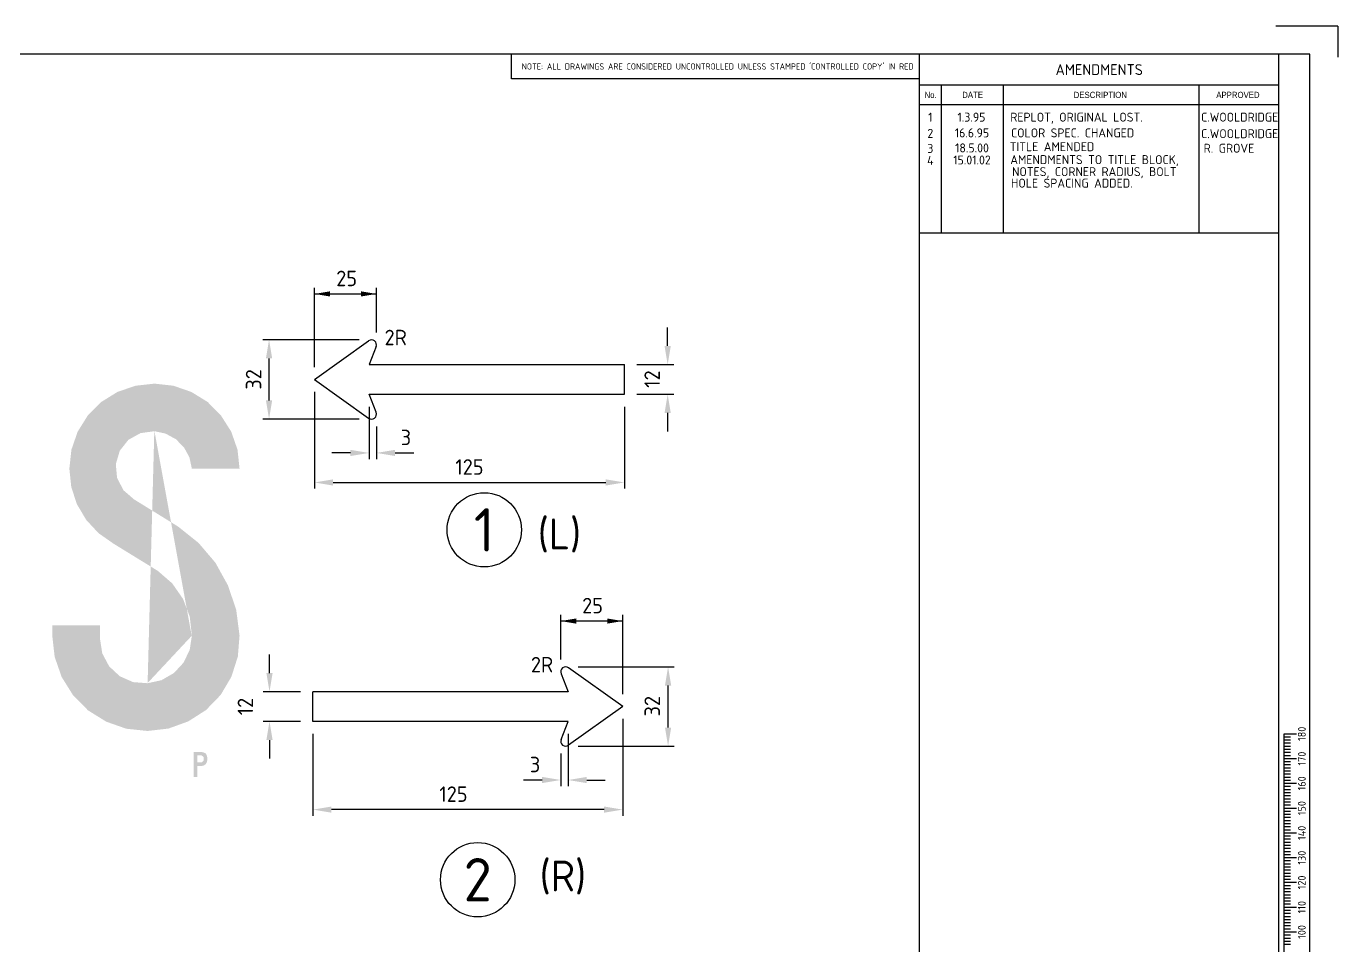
# Model space of a CAD drawing. Extents: x 0 to 1038, y -1303 to 297.
# Drawn here: x 208.3 to 420, y 148.5 to 297 of the extents above; entities that cross this region are included whole.
import ezdxf
from ezdxf.enums import TextEntityAlignment as Align

# ---------------------------------------------------------------- set-up
doc = ezdxf.new("R2010")
doc.units = 0
doc.linetypes.add('CENTERX2', pattern=[101.6, 63.5, -12.7, 12.7, -12.7])
doc.layers.get('0').update_dxf_attribs({"linetype": 'CONTINUOUS'})
for name, color, linetype in [('GREEN', 84, 'CONTINUOUS'), ('L18', 4, 'CONTINUOUS'), ('L25', 1, 'CONTINUOUS'), ('L35', 3, 'CONTINUOUS'), ('T25', 1, 'CONTINUOUS'), ('T35', 3, 'CONTINUOUS'), ('T50', 7, 'CONTINUOUS'), ('TBLK18', 4, 'CONTINUOUS'), ('TBLK25', 1, 'CONTINUOUS'), ('TBLK35', 3, 'CONTINUOUS'), ('TBLK50', 7, 'CONTINUOUS')]:
    doc.layers.add(name, color=color, linetype=linetype)
doc.styles.add('HELVL', font='helvl', dxfattribs={"width": 0.8})
doc.styles.add('ISO', font='iso3098b.shx')

# ---------------------------------------------------------------- blocks, each defined once
blk = doc.blocks.new('A3BBLK')
at = {"layer": 'TBLK25'}
for q in [(410, 297), (420, 292)]:
    blk.add_line((420, 297), q, dxfattribs=at)
at = {"layer": 'TBLK50'}
for p, q in [((415.5, 292.5), (13, 292.5)), ((352.5, 4.5), (352.5, 292.5)), ((415.5, 4.5), (415.5, 292.5))]:
    blk.add_line(p, q, dxfattribs=at)
blk = doc.blocks.new('A3_IN_VTBLK')
at = {"layer": 'TBLK35'}
for p, q in [((286.67, 288.5), (286.67, 292.5)), ((410.5, 57), (410.5, 292.5)), ((352.5, 288.5), (286.67, 288.5))]:
    blk.add_line(p, q, dxfattribs=at)
blk.add_blockref('A3BBLK', (0, 0))
at = {"color": 4, "style": 'ISO'}
for tag, p in [('MR_DIRECTORATE', (387.63, 68.74)), ('STREET_NAME', (387.63, 62.22)), ('SUBURB_&_POSTCODE', (387.63, 59.22))]:
    blk.add_attdef(tag, text='', height=1.5, dxfattribs=at).set_placement(p, align=Align.CENTER)
at = {"color": 1, "style": 'ISO'}
blk.add_attdef('MR_BRANCH', text='', height=2, dxfattribs=at).set_placement((387.63, 65.34), align=Align.CENTER)
for tag, p in [('FILE_NUMBER', (374.52, 53.49)), ('DESIGNED_/_DRAWN', (374.52, 48.49)), ('VERIFIED', (374.52, 43.49)), ('APPROVED', (374.52, 38.49))]:
    blk.add_attdef(tag, p, '', height=2, dxfattribs=at)
at = {"layer": 'T25', "style": 'ISO'}
blk.add_attdef('LOCAL_AUTHORITY', (370.48, 16.73), '', height=1.25, dxfattribs=at)
at = {"layer": 'TBLK18', "style": 'ISO'}
blk.add_text("NOTE: ALL DRAWINGS ARE CONSIDERED UNCONTROLLED UNLESS STAMPED 'CONTROLLED COPY' IN RED", height=1, dxfattribs=at).set_placement((319.92, 290), align=Align.CENTER)
at = {"layer": 'TBLK25', "style": 'ISO'}
for tag, p in [('ROAD_SECTION', (384.5, 29.16)), ('SLK', (384.5, 26.11)), ('CHAINAGE', (384.5, 19.21)), ('DRG_TYPE_03', (360.51, 11.5)), ('DRG_TYPE_02', (360.51, 8.36)), ('DRG_TYPE_01', (360.3, 5.42))]:
    blk.add_attdef(tag, text='', height=1.75, dxfattribs=at).set_placement(p, align=Align.CENTER)
at = {"layer": 'TBLK35', "style": 'ISO', "width": 0.9}
for tag, p in [('ROAD_PROJECT&NUMBER', (384.5, 32.23)), ('DRAWING_DESCRIPTION', (384.5, 22.29))]:
    blk.add_attdef(tag, text='', height=2.5, dxfattribs=at).set_placement(p, align=Align.CENTER)
at = {"layer": 'TBLK50', "style": 'ISO'}
blk.add_attdef('DRG_NUMBER', (372.72, 6.02), '', height=5, dxfattribs=at)
blk = doc.blocks.new('A25')
at = {"color": 1, "linetype": 'ByBlock'}
blk.add_solid([(2.5, 0.42), (2.5, -0.42), (0, 0)], dxfattribs=at)

msp = doc.modelspace()

# ---------------------------------------------------------------- hatches: boundary and pattern name
at = {"layer": 'GREEN'}
h = msp.add_hatch(color=256, dxfattribs=at)
h.paths.add_polyline_path([(222.4, 213.43), (222.43, 213.43)], flags=17)
h.paths.add_polyline_path([(212.53, 200.23), (212.53, 198.58), (212.92, 195.15), (214.05, 191.9), (215.88, 188.97), (218.3, 186.52), (221.24, 184.69), (224.49, 183.55), (227.92, 183.19), (231.29, 183.58), (234.49, 184.74), (237.35, 186.57), (239.72, 189.02), (241.45, 191.96), (242.48, 195.2), (242.76, 198.58), (242.22, 202.76), (240.88, 206.72), (238.85, 210.38), (236.14, 213.56), (232.87, 216.18), (225.73, 220.59), (224.03, 222.06), (222.99, 224.05), (222.79, 226.29), (223.43, 228.45), (224.82, 230.21), (226.78, 231.29), (229.03, 231.6), (230.83, 231.21), (232.48, 230.31), (233.79, 228.99), (234.67, 227.37), (235.06, 225.54), (242.76, 225.54), (242.43, 228.61), (241.42, 231.52), (239.77, 234.12), (237.61, 236.32), (234.98, 237.94), (232.09, 238.94), (229.03, 239.28), (225.96, 238.94), (223.05, 237.94), (220.44, 236.32), (218.25, 234.12), (216.63, 231.52), (215.62, 228.61), (215.29, 225.54), (215.6, 222.6), (216.5, 219.82), (218.02, 217.27), (220, 215.13), (222.43, 213.43), (229.57, 209.04), (231.89, 207.03), (233.64, 204.51), (234.72, 201.65), (235.06, 198.58), (234.72, 196.31), (233.72, 194.22), (232.17, 192.55), (230.16, 191.39), (227.92, 190.9), (225.57, 191.08), (223.43, 192.03), (221.71, 193.63), (220.6, 195.72), (220.24, 198.04), (220.24, 200.23)])
h.paths.add_polyline_path([(225.7, 220.59), (225.73, 220.59)], flags=16)
edge = h.paths.add_edge_path(flags=16)
edge.add_line((227.92, 190.9), (227.89, 190.9))
edge.add_line((235.06, 198.58), (235.03, 198.58))
edge.add_line((229.03, 231.6), (229, 231.6))
h = msp.add_hatch(color=256, dxfattribs=at)
h.paths.add_polyline_path([(222.4, 213.43), (222.43, 213.43)], flags=17)
h.paths.add_polyline_path([(212.53, 200.23), (212.53, 198.58), (212.92, 195.15), (214.05, 191.9), (215.88, 188.97), (218.3, 186.52), (221.24, 184.69), (224.49, 183.55), (227.92, 183.19), (231.29, 183.58), (234.49, 184.74), (237.35, 186.57), (239.72, 189.02), (241.45, 191.96), (242.48, 195.2), (242.76, 198.58), (242.22, 202.76), (240.88, 206.72), (238.85, 210.38), (236.14, 213.56), (232.87, 216.18), (225.73, 220.59), (224.03, 222.06), (222.99, 224.05), (222.79, 226.29), (223.43, 228.45), (224.82, 230.21), (226.78, 231.29), (229.03, 231.6), (230.83, 231.21), (232.48, 230.31), (233.79, 228.99), (234.67, 227.37), (235.06, 225.54), (242.76, 225.54), (242.43, 228.61), (241.42, 231.52), (239.77, 234.12), (237.61, 236.32), (234.98, 237.94), (232.09, 238.94), (229.03, 239.28), (225.96, 238.94), (223.05, 237.94), (220.44, 236.32), (218.25, 234.12), (216.63, 231.52), (215.62, 228.61), (215.29, 225.54), (215.6, 222.6), (216.5, 219.82), (218.02, 217.27), (220, 215.13), (222.43, 213.43), (229.57, 209.04), (231.89, 207.03), (233.64, 204.51), (234.72, 201.65), (235.06, 198.58), (234.72, 196.31), (233.72, 194.22), (232.17, 192.55), (230.16, 191.39), (227.92, 190.9), (225.57, 191.08), (223.43, 192.03), (221.71, 193.63), (220.6, 195.72), (220.24, 198.04), (220.24, 200.23)])
h.paths.add_polyline_path([(225.7, 220.59), (225.73, 220.59)], flags=16)
edge = h.paths.add_edge_path(flags=16)
edge.add_line((227.92, 190.9), (227.89, 190.9))
edge.add_line((235.06, 198.58), (235.03, 198.58))
edge.add_line((229.03, 231.6), (229, 231.6))
at = {"layer": 'TBLK25', "linetype": 'CENTERX2'}
h = msp.add_hatch(color=256, dxfattribs=at)
h.paths.add_polyline_path([(236.62, 179.23), (236.55, 179.23)], flags=0)
edge = h.paths.add_edge_path(flags=16)
edge.add_line((235.93, 178.1), (235.93, 179.23))
edge.add_line((235.93, 179.23), (236.62, 179.23))
edge.add_line((236.93, 179.04), (236.62, 179.23))
edge.add_line((236.93, 179.04), (236.99, 178.66))
edge.add_line((236.99, 178.66), (236.93, 178.35))
edge.add_line((236.93, 178.35), (236.62, 178.1))
edge.add_line((236.62, 178.1), (235.93, 178.1))
h.paths.add_polyline_path([(236.55, 179.79), (236.62, 179.79)], flags=16)
edge = h.paths.add_edge_path()
edge.add_line((235.93, 175.78), (235.36, 175.78))
edge.add_line((235.36, 175.78), (235.36, 179.79))
edge.add_line((235.36, 179.79), (236.62, 179.79))
edge.add_line((236.93, 179.73), (236.62, 179.79))
edge.add_line((236.93, 179.73), (237.24, 179.6))
edge.add_line((237.24, 179.6), (237.43, 179.35))
edge.add_line((237.43, 179.35), (237.56, 178.91))
edge.add_line((237.56, 178.91), (237.56, 178.47))
edge.add_line((237.56, 178.47), (237.43, 178.03))
edge.add_line((237.43, 178.03), (237.24, 177.78))
edge.add_line((237.24, 177.78), (236.93, 177.59))
edge.add_line((236.93, 177.59), (236.62, 177.53))
edge.add_line((236.62, 177.53), (235.93, 177.53))
edge.add_line((235.93, 177.53), (235.93, 175.78))

# ---------------------------------------------------------------- linework, layer by layer
at = {"layer": 'L18'}
for p, q in [((411.35, 182.75), (413.35, 182.75)), ((411.35, 110.75), (411.35, 182.75)), ((411.35, 182.25), (412.35, 182.25)), ((411.35, 181.75), (412.35, 181.75)), ((411.35, 181.25), (412.35, 181.25)), ((411.35, 180.75), (412.35, 180.75)), ((411.35, 180.25), (412.35, 180.25)), ((411.35, 179.75), (412.35, 179.75)), ((411.35, 179.25), (412.35, 179.25)), ((411.35, 178.75), (413.35, 178.75)), ((411.35, 178.25), (412.35, 178.25)), ((411.35, 177.75), (412.35, 177.75)), ((411.35, 177.25), (412.35, 177.25)), ((411.35, 176.75), (412.35, 176.75)), ((411.35, 176.25), (412.35, 176.25)), ((411.35, 175.75), (412.35, 175.75)), ((411.35, 175.25), (412.35, 175.25)), ((411.35, 174.75), (413.35, 174.75)), ((411.35, 174.25), (412.35, 174.25)), ((411.35, 173.75), (412.35, 173.75)), ((411.35, 173.25), (412.35, 173.25)), ((411.35, 172.75), (412.35, 172.75)), ((411.35, 172.25), (412.35, 172.25)), ((411.35, 171.75), (412.35, 171.75)), ((411.35, 171.25), (412.35, 171.25)), ((411.35, 170.75), (413.35, 170.75)), ((411.35, 170.25), (412.35, 170.25)), ((411.35, 169.75), (412.35, 169.75)), ((411.35, 169.25), (412.35, 169.25)), ((411.35, 168.75), (412.35, 168.75)), ((411.35, 168.25), (412.35, 168.25)), ((411.35, 167.75), (412.35, 167.75)), ((411.35, 167.25), (412.35, 167.25)), ((411.35, 166.75), (413.35, 166.75)), ((411.35, 166.25), (412.35, 166.25)), ((411.35, 165.75), (412.35, 165.75)), ((411.35, 165.25), (412.35, 165.25)), ((411.35, 164.75), (412.35, 164.75)), ((411.35, 164.25), (412.35, 164.25)), ((411.35, 163.75), (412.35, 163.75)), ((411.35, 163.25), (412.35, 163.25)), ((411.35, 162.75), (413.35, 162.75)), ((411.35, 162.25), (412.35, 162.25)), ((411.35, 161.75), (412.35, 161.75)), ((411.35, 161.25), (412.35, 161.25)), ((411.35, 160.75), (412.35, 160.75)), ((411.35, 160.25), (412.35, 160.25)), ((411.35, 159.75), (412.35, 159.75)), ((411.35, 159.25), (412.35, 159.25)), ((411.35, 158.75), (413.35, 158.75)), ((411.35, 158.25), (412.35, 158.25)), ((411.35, 157.75), (412.35, 157.75)), ((411.35, 157.25), (412.35, 157.25)), ((411.35, 156.75), (412.35, 156.75)), ((411.35, 156.25), (412.35, 156.25)), ((411.35, 155.75), (412.35, 155.75)), ((411.35, 155.25), (412.35, 155.25)), ((411.35, 154.75), (413.35, 154.75)), ((411.35, 154.25), (412.35, 154.25)), ((411.35, 153.75), (412.35, 153.75)), ((411.35, 153.25), (412.35, 153.25)), ((411.35, 152.75), (412.35, 152.75)), ((411.35, 152.25), (412.35, 152.25)), ((411.35, 151.75), (412.35, 151.75)), ((411.35, 151.25), (412.35, 151.25)), ((411.35, 150.75), (413.35, 150.75)), ((411.35, 150.25), (412.35, 150.25)), ((411.35, 149.75), (412.35, 149.75)), ((411.35, 149.25), (412.35, 149.25)), ((411.35, 148.75), (412.35, 148.75))]:
    msp.add_line(p, q, dxfattribs=at)
at = {"layer": 'L35'}
for p, q in [((254.86, 239.96), (263.59, 246.21)), ((264.8, 245.27), (263.66, 242.36)), ((263.66, 242.36), (304.86, 242.36)), ((304.86, 237.56), (304.86, 242.36)), ((254.86, 239.96), (263.59, 233.71)), ((263.66, 237.56), (304.86, 237.56)), ((264.8, 234.65), (263.66, 237.56)), ((304.59, 187.13), (295.85, 193.38)), ((294.64, 192.44), (295.79, 189.53)), ((295.79, 189.53), (254.59, 189.53)), ((254.59, 184.73), (254.59, 189.53)), ((304.59, 187.13), (295.85, 180.88)), ((295.79, 184.73), (254.59, 184.73)), ((294.64, 181.82), (295.79, 184.73))]:
    msp.add_line(p, q, dxfattribs=at)
for centre in [(282.25, 215.67), (281.19, 159.17)]:
    msp.add_circle(centre, 6, dxfattribs=at)
for centre, start, end in [((264.06, 245.56), 338.5117, 125.5884), ((264.06, 234.36), 234.4116, 21.4883), ((295.39, 192.73), 54.4116, 201.4883), ((295.39, 181.53), 158.5117, 305.5884)]:
    msp.add_arc(centre, 0.8, start, end, dxfattribs=at)
at = {"layer": 'T25'}
for p, q in [((254.86, 241.96), (254.86, 254.77)), ((264.86, 247.56), (264.86, 254.77)), ((254.86, 253.77), (264.86, 253.77)), ((311.85, 245.36), (311.85, 248.36)), ((262.06, 246.36), (246.52, 246.36)), ((247.52, 236.56), (247.52, 243.36)), ((306.86, 242.36), (312.85, 242.36)), ((254.86, 237.96), (254.86, 222.32)), ((306.86, 237.56), (312.85, 237.56)), ((263.66, 235.56), (263.66, 227.09)), ((304.86, 235.56), (304.86, 222.32)), ((262.06, 233.56), (246.52, 233.56)), ((311.85, 234.56), (311.85, 231.56)), ((264.86, 232.36), (264.86, 227.09)), ((260.66, 228.09), (257.66, 228.09)), ((267.86, 228.09), (270.86, 228.09)), ((257.86, 223.32), (301.86, 223.32)), ((294.59, 194.73), (294.59, 201.94)), ((304.59, 189.13), (304.59, 201.94)), ((304.59, 200.94), (294.59, 200.94)), ((247.59, 192.53), (247.59, 195.53)), ((297.39, 193.53), (312.92, 193.53)), ((311.92, 183.73), (311.92, 190.53)), ((252.59, 189.53), (246.59, 189.53)), ((252.59, 184.73), (246.59, 184.73)), ((304.59, 185.13), (304.59, 169.49)), ((254.59, 182.73), (254.59, 169.49)), ((295.79, 182.73), (295.79, 174.27)), ((247.59, 181.73), (247.59, 178.73)), ((297.39, 180.73), (312.92, 180.73)), ((294.59, 179.53), (294.59, 174.27)), ((291.59, 175.27), (288.59, 175.27)), ((298.79, 175.27), (301.79, 175.27)), ((301.59, 170.49), (257.59, 170.49))]:
    msp.add_line(p, q, dxfattribs=at)
for points in [[(247.02, 243.36), (248.02, 243.36), (247.52, 246.36)], [(311.35, 245.36), (312.35, 245.36), (311.85, 242.36)], [(311.35, 234.56), (312.35, 234.56), (311.85, 237.56)], [(247.02, 236.56), (248.02, 236.56), (247.52, 233.56)], [(260.66, 228.59), (260.66, 227.59), (263.66, 228.09)], [(267.86, 228.59), (267.86, 227.59), (264.86, 228.09)], [(257.86, 223.82), (257.86, 222.82), (254.86, 223.32)], [(301.86, 223.82), (301.86, 222.82), (304.86, 223.32)], [(312.42, 190.53), (311.42, 190.53), (311.92, 193.53)], [(248.09, 192.53), (247.09, 192.53), (247.59, 189.53)], [(248.09, 181.73), (247.09, 181.73), (247.59, 184.73)], [(312.42, 183.73), (311.42, 183.73), (311.92, 180.73)], [(291.59, 175.77), (291.59, 174.77), (294.59, 175.27)], [(298.79, 175.77), (298.79, 174.77), (295.79, 175.27)], [(257.59, 170.99), (257.59, 169.99), (254.59, 170.49)], [(301.59, 170.99), (301.59, 169.99), (304.59, 170.49)]]:
    msp.add_solid(points, dxfattribs=at)
at = {"layer": 'TBLK25'}
for p, q in [((410.5, 287.5), (352.5, 287.5)), ((356.07, 263.6), (356.07, 287.5)), ((366.07, 263.6), (366.07, 287.5)), ((397.65, 263.6), (397.65, 287.5)), ((410.5, 284.3), (352.5, 284.3)), ((410.5, 263.6), (352.5, 263.6))]:
    msp.add_line(p, q, dxfattribs=at)

# ---------------------------------------------------------------- block references
at = {"layer": 'L25'}
msp.add_blockref('A3_IN_VTBLK', (0, 0), dxfattribs=at)
at = {"layer": 'T25'}
msp.add_blockref('A25', (254.86, 253.77), dxfattribs=at)
at = {"layer": 'T25', "rotation": 180}
msp.add_blockref('A25', (264.86, 253.77), dxfattribs=at)
at = {"layer": 'T25', "xscale": -1, "rotation": 180}
msp.add_blockref('A25', (294.59, 200.94), dxfattribs=at)
at = {"layer": 'T25', "xscale": -1}
msp.add_blockref('A25', (304.59, 200.94), dxfattribs=at)

# ---------------------------------------------------------------- texts
at = {"layer": 'L18', "style": 'ISO'}
for s, p in [('180', (414.82, 182.73)), ('170', (414.82, 178.73)), ('160', (414.82, 174.73)), ('150', (414.82, 170.73)), ('140', (414.82, 166.73)), ('130', (414.82, 162.73)), ('120', (414.82, 158.73)), ('110', (414.82, 154.73)), ('100', (414.82, 150.73))]:
    msp.add_text(s, height=1.25, rotation=90, dxfattribs=at).set_placement(p, align=Align.CENTER)
at = {"layer": 'T25', "color": 3, "style": 'ISO'}
for s, p in [('1', (354.24, 281.59)), ('1.3.95', (360.88, 281.59)), ('REPLOT, ORIGINAL LOST.', (377.84, 281.59)), ('C.WOOLDRIDGE', (404.17, 281.59)), ('2', (354.24, 278.97)), ('16.6.95', (360.97, 279.05)), ('COLOR SPEC. CHANGED', (377.21, 279.05)), ('C.WOOLDRIDGE', (404.17, 278.92)), ('3', (354.24, 276.54)), ('18.5.00', (360.97, 276.62)), ('TITLE AMENDED', (373.88, 276.82)), ('R. GROVE', (402.44, 276.57)), ('4', (354.24, 274.59)), ('15.01.02', (360.97, 274.67)), ('AMENDMENTS TO TITLE BLOCK,', (380.74, 274.73)), ('NOTES, CORNER RADIUS, BOLT', (380.71, 272.79)), ('HOLE SPACING ADDED.', (377.08, 270.93))]:
    msp.add_text(s, height=1.45, dxfattribs=at).set_placement(p, align=Align.CENTER)
for s, p in [('25', (260.04, 256.27)), ('3', (269.61, 230.59)), ('125', (279.86, 225.82)), ('25', (299.73, 203.44)), ('3', (290.45, 177.77)), ('125', (277.28, 172.99))]:
    msp.add_text(s, height=2.5, dxfattribs=at).set_placement(p, align=Align.MIDDLE_CENTER)
for s, p in [('32', (245.02, 239.96)), ('12', (309.35, 240.02)), ('32', (309.36, 187.19)), ('12', (243.7, 187.13))]:
    msp.add_text(s, height=2.5, rotation=90, dxfattribs=at).set_placement(p, align=Align.MIDDLE_CENTER)
at = {"layer": 'T35', "style": 'ISO'}
for p in [(266.16, 245.48), (289.78, 192.65)]:
    msp.add_text('2R', height=2.5, dxfattribs=at).set_placement(p)
at = {"layer": 'T50', "style": 'ISO'}
for s, height, p in [('1', 7, (282.25, 215.67)), ('(L)', 5, (294.38, 215.02)), ('2', 7, (281.19, 159.17)), ('(R)', 5, (294.94, 159.79))]:
    msp.add_text(s, height=height, dxfattribs=at).set_placement(p, align=Align.MIDDLE)
at = {"layer": 'TBLK18', "style": 'HELVL', "width": 0.9}
for s, p in [('No.', (354.29, 285.41)), ('DATE', (361.07, 285.41)), ('DESCRIPTION', (381.68, 285.41)), ('APPROVED', (403.89, 285.41))]:
    msp.add_text(s, height=1, dxfattribs=at).set_placement(p, align=Align.CENTER)
at = {"layer": 'TBLK25', "style": 'ISO'}
msp.add_text('AMENDMENTS', height=1.75, dxfattribs=at).set_placement((381.5, 289.12), align=Align.CENTER)

doc.saveas('drawing.dxf')
